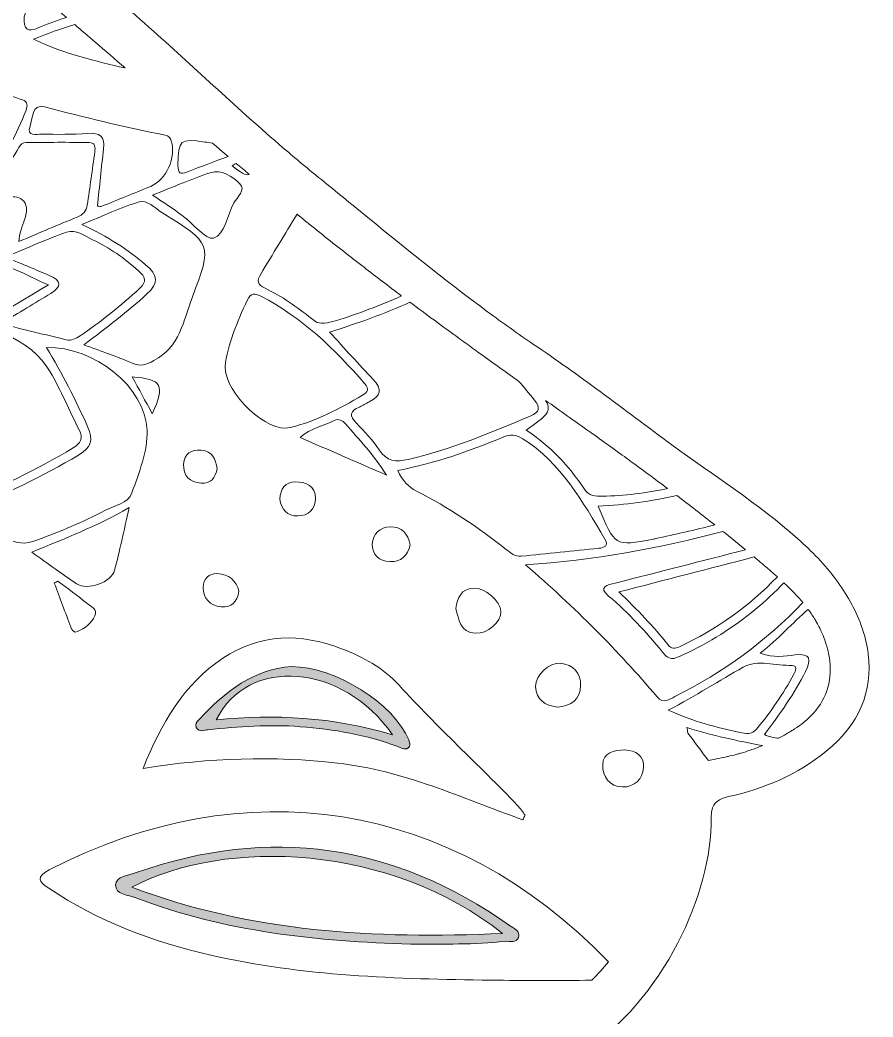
# Model space of a CAD drawing. Extents: x 196 to 3823, y -5725 to -331.
# Drawn here: x 3567.3 to 3805.5, y -2771.1 to -2492.7 of the extents above; entities that cross this region are included whole.
import ezdxf

# ---------------------------------------------------------------- set-up
doc = ezdxf.new("R2010")
doc.units = 0
doc.header["$MEASUREMENT"] = 0
doc.layers.add('Layer 1', color=7, linetype='Continuous')

# ---------------------------------------------------------------- blocks, each defined once
blk = doc.blocks.new('block 6')
at = {"layer": 'Layer 1', "true_color": 0xffffff}
h = blk.add_hatch(color=7, dxfattribs=at)
h.dxf.hatch_style = 2
edge = h.paths.add_edge_path()
edge.add_spline(control_points=[(3645.6, -2690.02), (3654.92, -2690.75), (3664.06, -2692.26), (3672.84, -2695.59), (3673.88, -2695.98), (3675.14, -2696.87), (3676.11, -2695.58), (3676.39, -2695.22), (3676.1, -2694.28), (3675.86, -2693.7), (3671.79, -2683.71), (3655.39, -2673.14), (3643.11, -2673.26), (3632.89, -2673.88), (3624.63, -2680.07), (3617.36, -2688.04), (3616.8, -2688.66), (3616.05, -2689.36), (3616.56, -2690.28), (3617.35, -2691.7), (3618.67, -2690.99), (3619.81, -2690.88), (3628.39, -2690.01), (3636.97, -2689.34), (3645.6, -2690.02)], knot_values=[0, 0, 0, 0, 1, 1, 1, 2, 2, 2, 3, 3, 3, 4, 4, 4, 5, 5, 5, 6, 6, 6, 7, 7, 7, 8, 8, 8, 8], degree=3, periodic=1)
edge = h.paths.add_edge_path()
edge.add_spline(control_points=[(3622.14, -2688.11), (3630.77, -2670.32), (3657.55, -2672.18), (3671.32, -2692.31), (3654.56, -2687.2), (3638.49, -2686.55), (3622.14, -2688.11)], knot_values=[0, 0, 0, 0, 1, 1, 1, 2, 2, 2, 2], degree=3, periodic=1)
h = blk.add_hatch(color=7, dxfattribs=at)
h.dxf.hatch_style = 2
edge = h.paths.add_edge_path()
edge.add_spline(control_points=[(3599.69, -2737.79), (3624.54, -2747.38), (3650.58, -2749.97), (3676.4, -2750.75), (3685.55, -2750.63), (3694.2, -2750.98), (3702.8, -2749.97), (3704.08, -2749.82), (3705.93, -2750.46), (3706.49, -2748.91), (3707.2, -2746.96), (3705.14, -2746.35), (3703.98, -2745.52), (3671.79, -2722.73), (3637.06, -2717.65), (3599.78, -2730.76), (3597.62, -2731.52), (3594.11, -2731.78), (3594.03, -2734.25), (3593.95, -2736.95), (3597.6, -2736.98), (3599.69, -2737.79)], knot_values=[0, 0, 0, 0, 1, 1, 1, 2, 2, 2, 3, 3, 3, 4, 4, 4, 5, 5, 5, 6, 6, 6, 7, 7, 7, 7], degree=3, periodic=1)
edge = h.paths.add_edge_path()
edge.add_spline(control_points=[(3702.03, -2747.75), (3666.11, -2749.34), (3631.94, -2747.41), (3598.57, -2734.88), (3624.42, -2720.98), (3670.92, -2722.89), (3702.03, -2747.75)], knot_values=[0, 0, 0, 0, 1, 1, 1, 2, 2, 2, 2], degree=3, periodic=1)
at = {"layer": 'Layer 1', "lineweight": 0}
for points, knots in [([(3804.19, -2669.71), (3803.85, -2667.11), (3803.21, -2664.45), (3802.21, -2661.74), (3800.5, -2657.05), (3798.1, -2652.87), (3795.23, -2649.02), (3792.11, -2644.82), (3788.44, -2641.03), (3784.46, -2637.5), (3773.5, -2627.77), (3761.06, -2619.97), (3749.31, -2611.28), (3742.64, -2606.34), (3736, -2601.35), (3729.3, -2596.44), (3723.19, -2591.95), (3717.03, -2587.53), (3710.74, -2583.27), (3706.38, -2580.33), (3702.11, -2577.27), (3697.89, -2574.15), (3685.71, -2565.18), (3673.98, -2555.64), (3662.27, -2546.07), (3658.16, -2542.72), (3654.06, -2539.36), (3649.94, -2536.03), (3646.8, -2533.5), (3643.71, -2530.89), (3640.64, -2528.26), (3628.38, -2517.73), (3616.61, -2506.59), (3604.56, -2495.8), (3591.6, -2484.18), (3578.57, -2472.64), (3565.12, -2461.62), (3552.81, -2451.53), (3540.15, -2441.87), (3526.82, -2433.03), (3518.54, -2427.54), (3510.08, -2422.48), (3501.4, -2417.92), (3482.31, -2407.9), (3462.16, -2400.31), (3440.65, -2395.85), (3435.47, -2394.78), (3430.27, -2393.91), (3425.06, -2393.16), (3413.2, -2391.45), (3401.25, -2390.47), (3389.28, -2389.77), (3384.03, -2389.47), (3378.78, -2389.21), (3373.52, -2388.98), (3357.39, -2388.25), (3341.28, -2387.83), (3325.19, -2387.88), (3299.45, -2387.96), (3273.77, -2389.24), (3248.17, -2392.37), (3238.57, -2393.55), (3228.98, -2394.98), (3219.41, -2396.71), (3216.79, -2397.19), (3214.16, -2397.55), (3211.52, -2397.85), (3207.41, -2398.32), (3203.29, -2398.61), (3199.16, -2398.68), (3195.07, -2398.74), (3190.98, -2398.59), (3186.89, -2398.27), (3184.19, -2398.06), (3181.48, -2397.78), (3178.79, -2397.41), (3175.71, -2396.98), (3172.69, -2396.38), (3169.72, -2395.64), (3160.35, -2393.3), (3151.48, -2389.56), (3142.87, -2385.24), (3140.15, -2383.87), (3137.46, -2382.45), (3134.78, -2380.99), (3128.91, -2377.8), (3122.99, -2374.8), (3117.01, -2372.03), (3092.04, -2360.46), (3065.96, -2352.89), (3037.68, -2351.89), (3034.06, -2351.76), (3030.46, -2351.69), (3026.86, -2351.67), (3001.69, -2351.57), (2976.92, -2354.32), (2952.48, -2360.7), (2933.21, -2365.73), (2915.95, -2375.5), (2898.46, -2384.52), (2879.72, -2394.17), (2860.42, -2398.49), (2840.51, -2398.4), (2831.46, -2398.35), (2822.29, -2397.39), (2812.99, -2395.61), (2799.65, -2393.05), (2786.22, -2391.01), (2772.72, -2389.74), (2765.45, -2389.06), (2758.16, -2388.6), (2750.86, -2388.42), (2742.44, -2388.21), (2734.02, -2388.11), (2725.6, -2388.08), (2723.66, -2388.07), (2721.71, -2388.04), (2719.77, -2388.04), (2688.69, -2388.06), (2657.63, -2389.28), (2626.61, -2392), (2594.06, -2394.86), (2563.89, -2404.13), (2535.77, -2419.34), (2529.03, -2422.98), (2522.41, -2426.95), (2515.91, -2431.27), (2510.28, -2435.01), (2504.78, -2438.91), (2499.34, -2442.89), (2483.18, -2454.73), (2467.79, -2467.51), (2452.71, -2480.68), (2447.63, -2485.11), (2442.58, -2489.56), (2437.55, -2494.05), (2434.59, -2496.69), (2431.65, -2499.36), (2428.72, -2502.04), (2416.81, -2512.89), (2405.03, -2523.87), (2392.54, -2533.98), (2390, -2536.04), (2387.47, -2538.12), (2384.96, -2540.22), (2379.02, -2545.15), (2373.11, -2550.12), (2367.01, -2554.87), (2364.36, -2556.94), (2361.68, -2558.97), (2358.94, -2560.93), (2355.55, -2563.36), (2352.18, -2565.83), (2348.82, -2568.31), (2337.69, -2576.54), (2326.68, -2584.94), (2315.4, -2592.95), (2310.59, -2596.36), (2305.85, -2599.85), (2301.11, -2603.35), (2295.91, -2607.17), (2290.72, -2611), (2285.46, -2614.75), (2283.11, -2616.42), (2280.8, -2618.16), (2278.5, -2619.92), (2273.18, -2624), (2267.97, -2628.25), (2262.78, -2632.5), (2260.53, -2634.34), (2258.28, -2636.17), (2256.02, -2637.99), (2250.18, -2642.7), (2244.89, -2648.01), (2241.16, -2654.58), (2238.97, -2658.43), (2237.4, -2662.39), (2236.48, -2666.34), (2234.26, -2675.88), (2235.97, -2685.31), (2242.59, -2692.9), (2245.31, -2696.01), (2248.84, -2698.81), (2253.28, -2701.18), (2257.03, -2703.19), (2260.91, -2704.89), (2264.88, -2706.29), (2268.54, -2707.58), (2272.28, -2708.61), (2276.11, -2709.39), (2279.7, -2710.11), (2281.44, -2711.43), (2280.97, -2715.55), (2280.87, -2716.46), (2280.79, -2717.37), (2280.73, -2718.29), (2280.49, -2722), (2280.62, -2725.77), (2281.5, -2729.43), (2283.34, -2737.07), (2285.85, -2744.07), (2288.99, -2750.45), (2296.3, -2765.3), (2307.17, -2776.72), (2321.73, -2784.58), (2328, -2787.96), (2334.91, -2790.72), (2342.55, -2792.77), (2346.06, -2793.71), (2349.6, -2794.58), (2353.16, -2795.32), (2367.93, -2798.34), (2376.27, -2807.78), (2380.37, -2821.85), (2383.81, -2833.63), (2389.86, -2843.81), (2397.9, -2852.71), (2399.88, -2854.9), (2401.95, -2857.04), (2404.17, -2859.08), (2413.16, -2867.35), (2422.62, -2874.97), (2432.42, -2882.13), (2443.07, -2889.91), (2454.12, -2897.14), (2465.45, -2903.99), (2476, -2910.39), (2487.26, -2915.2), (2499.39, -2917.71), (2503.3, -2918.52), (2507.25, -2919.21), (2511.2, -2919.44), (2512, -2919.48), (2512.8, -2919.52), (2513.6, -2919.53), (2516.44, -2919.55), (2519.28, -2919.29), (2522.09, -2918.62), (2523.94, -2918.18), (2525.77, -2917.68), (2527.59, -2917.17), (2534.99, -2915.07), (2542.23, -2912.39), (2549.39, -2909.5), (2554.44, -2907.46), (2559.31, -2906.47), (2563.97, -2906.58), (2571.74, -2906.76), (2578.93, -2909.99), (2585.45, -2916.46), (2587.34, -2918.33), (2589.14, -2920.28), (2590.88, -2922.27), (2596.77, -2929), (2601.95, -2936.34), (2606.98, -2943.68), (2610.05, -2948.14), (2613.46, -2952.2), (2617.08, -2956.04), (2621.02, -2960.22), (2625.2, -2964.14), (2629.49, -2967.99), (2631.44, -2969.75), (2633.24, -2971.66), (2635.21, -2973.41), (2637.02, -2975.02), (2638.97, -2976.48), (2641.33, -2977.54), (2643.78, -2978.63), (2646.21, -2979.74), (2648.64, -2980.85), (2655.24, -2983.88), (2661.8, -2987.03), (2668.28, -2990.29), (2670.63, -2991.47), (2672.97, -2992.66), (2675.3, -2993.88), (2686.98, -2999.96), (2697.65, -3007.82), (2706.2, -3017.72), (2715.39, -3028.34), (2725.34, -3037.66), (2737.73, -3044.25), (2739.49, -3045.18), (2741.26, -3046.08), (2743.05, -3046.94), (2744.99, -3047.88), (2746.95, -3048.77), (2748.94, -3049.61), (2749.43, -3049.81), (2749.82, -3050.01), (2750.15, -3050.22), (2751.28, -3050.94), (2751.44, -3051.81), (2750.43, -3053.55), (2749.93, -3054.42), (2749.45, -3055.3), (2748.97, -3056.18), (2747.64, -3058.64), (2746.37, -3061.15), (2745.11, -3063.65), (2744.66, -3064.54), (2744.21, -3065.44), (2743.75, -3066.32), (2712.09, -3127.98), (2690.68, -3192.35), (2681.61, -3260.01), (2679.07, -3278.96), (2677.49, -3298.16), (2676.93, -3317.64), (2676.48, -3333.03), (2677.25, -3348.22), (2679.68, -3363.11), (2681.93, -3376.93), (2685.62, -3390.5), (2691.16, -3403.75), (2696.58, -3416.7), (2702.96, -3428.56), (2710.19, -3439.45), (2740.45, -3485.06), (2785.72, -3513.47), (2839.29, -3532.08), (2843.21, -3533.44), (2847.29, -3534.2), (2851.36, -3534.19), (2854.86, -3534.17), (2858.35, -3533.58), (2861.75, -3532.32), (2863.45, -3531.68), (2865.12, -3530.88), (2866.77, -3529.89), (2870.96, -3527.36), (2873.53, -3523.57), (2874.37, -3519.43), (2875.27, -3515.05), (2874.22, -3510.29), (2871.03, -3506.24), (2869.21, -3503.92), (2866.96, -3502.11), (2864.55, -3500.51), (2863.92, -3500.1), (2863.29, -3499.69), (2862.65, -3499.3), (2851.42, -3492.51), (2840.76, -3484.91), (2830.35, -3476.95), (2788.62, -3445.04), (2767.74, -3402.9), (2768.32, -3350.32), (2768.54, -3330.71), (2770.87, -3311.31), (2774.66, -3292.08), (2776.46, -3282.91), (2778.62, -3273.87), (2781.07, -3264.94), (2788.57, -3237.68), (2798.97, -3211.52), (2811.55, -3186.18), (2815.56, -3178.1), (2819.79, -3170.1), (2824.22, -3162.18), (2840.2, -3133.6), (2859.36, -3107.14), (2878.23, -3080.47), (2879.33, -3078.9), (2880.44, -3077.32), (2881.54, -3075.74), (2885.93, -3069.44), (2890.34, -3062.97), (2895.24, -3055.86), (2897.23, -3066.32), (2899.16, -3076), (2900.92, -3085.55), (2901.35, -3087.86), (2901.77, -3090.17), (2902.18, -3092.48), (2903.86, -3102.06), (2905.4, -3111.66), (2906.87, -3121.27), (2908.92, -3134.73), (2910.79, -3148.22), (2912.45, -3161.74), (2913.86, -3173.1), (2915.15, -3184.47), (2916.29, -3195.85), (2917.36, -3206.55), (2918.29, -3217.25), (2919.04, -3227.98), (2919.45, -3233.84), (2919.72, -3239.71), (2919.93, -3245.57), (2920.55, -3263.18), (2920.43, -3280.8), (2920.26, -3298.41), (2920.2, -3304.45), (2920.14, -3310.48), (2920.11, -3316.52), (2920.09, -3320.5), (2920.08, -3324.48), (2920.07, -3328.46), (2920.03, -3343.8), (2920, -3359.15), (2919.43, -3374.49), (2919.3, -3378.22), (2919.41, -3381.95), (2919.53, -3385.7), (2919.65, -3389.03), (2919.78, -3392.36), (2919.77, -3395.7), (2919.71, -3416.24), (2920.53, -3436.81), (2921.47, -3457.35), (2921.94, -3467.6), (2922.54, -3477.84), (2923.27, -3488.07), (2924.87, -3510.57), (2927.11, -3533.02), (2930.12, -3555.4), (2933.44, -3580.05), (2937.9, -3604.44), (2946.9, -3627.78), (2961.03, -3664.44), (2996.5, -3688.37), (3033.73, -3688.33), (3040.62, -3688.32), (3047.58, -3687.49), (3054.47, -3685.77), (3093.23, -3676.09), (3115.75, -3649.68), (3125.45, -3612.06), (3134, -3578.85), (3135.04, -3544.59), (3137.56, -3510.57), (3139.11, -3489.74), (3140.85, -3468.93), (3142.22, -3448.09), (3142.39, -3445.61), (3142.59, -3443.12), (3142.76, -3440.64), (3143.15, -3434.79), (3143.3, -3428.96), (3142.07, -3423.22), (3141.52, -3420.66), (3140.71, -3418.11), (3139.51, -3415.6), (3136.18, -3408.6), (3131.3, -3403.32), (3123.58, -3402.03), (3121.7, -3401.71), (3120.6, -3401.25), (3120.02, -3400.44), (3119.49, -3399.7), (3119.4, -3398.66), (3119.63, -3397.12), (3120.08, -3394.01), (3120.45, -3390.9), (3120.78, -3387.78), (3122.14, -3374.91), (3122.66, -3361.97), (3123.88, -3349.09), (3124.41, -3343.61), (3124.95, -3338.13), (3125.5, -3332.65), (3126.69, -3320.75), (3127.91, -3308.86), (3129.05, -3296.96), (3129.56, -3291.59), (3130.06, -3286.21), (3130.53, -3280.83), (3131, -3275.46), (3131.45, -3270.08), (3131.88, -3264.69), (3132.84, -3252.68), (3133.73, -3240.65), (3134.6, -3228.63), (3134.99, -3223.23), (3135.39, -3217.83), (3135.78, -3212.44), (3137.15, -3193.79), (3138.46, -3175.13), (3139.78, -3156.48), (3141.04, -3138.92), (3142.3, -3121.37), (3143.65, -3103.82), (3144.04, -3098.7), (3144.51, -3093.59), (3145.02, -3088.42), (3146.03, -3078.09), (3147.2, -3067.55), (3148.32, -3056.31), (3154.61, -3065.34), (3159.89, -3073.14), (3165.39, -3080.77), (3196.12, -3123.39), (3224.15, -3167.59), (3243.36, -3216.76), (3262.95, -3266.94), (3275.21, -3318.53), (3270.51, -3372.95), (3269.15, -3388.6), (3265.39, -3403.62), (3258.85, -3417.72), (3257.22, -3421.22), (3255.43, -3424.67), (3253.46, -3428.05), (3237.7, -3455.08), (3214.96, -3475.1), (3188.89, -3491.7), (3187.73, -3492.44), (3186.56, -3493.17), (3185.38, -3493.9), (3180.64, -3496.84), (3175.89, -3499.79), (3171.75, -3503.6), (3161.58, -3512.96), (3164.32, -3526.97), (3177.29, -3531.72), (3181.43, -3533.24), (3185.63, -3533.92), (3189.8, -3533.89), (3193.98, -3533.86), (3198.14, -3533.11), (3202.21, -3531.74), (3247.42, -3516.56), (3286.99, -3492.7), (3317.71, -3455.51), (3338.03, -3430.9), (3351.92, -3403.45), (3358.71, -3373.04), (3360.28, -3366.03), (3361.47, -3358.85), (3362.27, -3351.52), (3362.75, -3347.19), (3363.07, -3342.85), (3363.31, -3338.52), (3364.33, -3320.69), (3363.54, -3302.84), (3361.75, -3285), (3358.71, -3254.78), (3353.17, -3225.01), (3345.89, -3195.57), (3333.69, -3146.25), (3314.44, -3099.67), (3290.58, -3054.93), (3288.85, -3051.69), (3289.24, -3050.75), (3292.61, -3049.62), (3306.61, -3044.9), (3318.58, -3036.93), (3329.21, -3026.63), (3333.25, -3022.72), (3336.74, -3018.29), (3340.84, -3014.61), (3347.13, -3008.99), (3353.35, -3003.27), (3359.56, -2997.55), (3362.78, -2994.58), (3366.25, -2991.85), (3370.19, -2990.03), (3372.08, -2989.16), (3374.08, -2988.48), (3376.22, -2988.13), (3384.81, -2986.72), (3392.44, -2983.56), (3399.59, -2979.03), (3401.65, -2977.72), (3403.68, -2976.31), (3405.68, -2974.78), (3415.64, -2967.13), (3424.97, -2958.94), (3431.29, -2948.1), (3437.58, -2937.31), (3444.76, -2927.24), (3453.33, -2918.25), (3456.64, -2914.79), (3460.12, -2911.44), (3464.62, -2909.25), (3465.73, -2908.71), (3466.88, -2908.22), (3468.13, -2907.84), (3471.36, -2906.84), (3474.46, -2906.47), (3477.47, -2906.55), (3477.77, -2906.56), (3478.07, -2906.59), (3478.37, -2906.6), (3484.66, -2906.96), (3490.57, -2909.25), (3496.4, -2911.99), (3506.58, -2916.78), (3516.72, -2919.08), (3526.89, -2919.09), (3537.05, -2919.11), (3547.24, -2916.85), (3557.49, -2912.53), (3576.01, -2904.71), (3592.02, -2892.85), (3608.36, -2881.52), (3633.49, -2864.11), (3655.15, -2843.96), (3663.54, -2812.92), (3664.02, -2811.15), (3664.73, -2809.55), (3665.6, -2808.07), (3667.61, -2804.67), (3670.57, -2802.02), (3674.13, -2800.07), (3675.68, -2799.22), (3677.32, -2798.5), (3679.06, -2797.91), (3685.96, -2795.61), (3692.94, -2793.36), (3700.05, -2791.88), (3708.82, -2790.06), (3716.73, -2786.49), (3723.73, -2781.76), (3747.3, -2765.84), (3760.49, -2736.64), (3760.35, -2715.43), (3760.34, -2714.68), (3760.41, -2714.06), (3760.52, -2713.5), (3760.98, -2711.13), (3762.45, -2710.17), (3765.2, -2709.56), (3775.19, -2707.34), (3784.43, -2703.38), (3792.46, -2696.89), (3801.54, -2689.56), (3805.53, -2680.17), (3804.19, -2669.71)], [0, 0, 0, 0, 1, 1, 1, 2, 2, 2, 3, 3, 3, 4, 4, 4, 5, 5, 5, 6, 6, 6, 7, 7, 7, 8, 8, 8, 9, 9, 9, 10, 10, 10, 11, 11, 11, 12, 12, 12, 13, 13, 13, 14, 14, 14, 15, 15, 15, 16, 16, 16, 17, 17, 17, 18, 18, 18, 19, 19, 19, 20, 20, 20, 21, 21, 21, 22, 22, 22, 23, 23, 23, 24, 24, 24, 25, 25, 25, 26, 26, 26, 27, 27, 27, 28, 28, 28, 29, 29, 29, 30, 30, 30, 31, 31, 31, 32, 32, 32, 33, 33, 33, 34, 34, 34, 35, 35, 35, 36, 36, 36, 37, 37, 37, 38, 38, 38, 39, 39, 39, 40, 40, 40, 41, 41, 41, 42, 42, 42, 43, 43, 43, 44, 44, 44, 45, 45, 45, 46, 46, 46, 47, 47, 47, 48, 48, 48, 49, 49, 49, 50, 50, 50, 51, 51, 51, 52, 52, 52, 53, 53, 53, 54, 54, 54, 55, 55, 55, 56, 56, 56, 57, 57, 57, 58, 58, 58, 59, 59, 59, 60, 60, 60, 61, 61, 61, 62, 62, 62, 63, 63, 63, 64, 64, 64, 65, 65, 65, 66, 66, 66, 67, 67, 67, 68, 68, 68, 69, 69, 69, 70, 70, 70, 71, 71, 71, 72, 72, 72, 73, 73, 73, 74, 74, 74, 75, 75, 75, 76, 76, 76, 77, 77, 77, 78, 78, 78, 79, 79, 79, 80, 80, 80, 81, 81, 81, 82, 82, 82, 83, 83, 83, 84, 84, 84, 85, 85, 85, 86, 86, 86, 87, 87, 87, 88, 88, 88, 89, 89, 89, 90, 90, 90, 91, 91, 91, 92, 92, 92, 93, 93, 93, 94, 94, 94, 95, 95, 95, 96, 96, 96, 97, 97, 97, 98, 98, 98, 99, 99, 99, 100, 100, 100, 101, 101, 101, 102, 102, 102, 103, 103, 103, 104, 104, 104, 105, 105, 105, 106, 106, 106, 107, 107, 107, 108, 108, 108, 109, 109, 109, 110, 110, 110, 111, 111, 111, 112, 112, 112, 113, 113, 113, 114, 114, 114, 115, 115, 115, 116, 116, 116, 117, 117, 117, 118, 118, 118, 119, 119, 119, 120, 120, 120, 121, 121, 121, 122, 122, 122, 123, 123, 123, 124, 124, 124, 125, 125, 125, 126, 126, 126, 127, 127, 127, 128, 128, 128, 129, 129, 129, 130, 130, 130, 131, 131, 131, 132, 132, 132, 133, 133, 133, 134, 134, 134, 135, 135, 135, 136, 136, 136, 137, 137, 137, 138, 138, 138, 139, 139, 139, 140, 140, 140, 141, 141, 141, 142, 142, 142, 143, 143, 143, 144, 144, 144, 145, 145, 145, 146, 146, 146, 147, 147, 147, 148, 148, 148, 149, 149, 149, 150, 150, 150, 151, 151, 151, 152, 152, 152, 153, 153, 153, 154, 154, 154, 155, 155, 155, 156, 156, 156, 157, 157, 157, 158, 158, 158, 159, 159, 159, 160, 160, 160, 161, 161, 161, 162, 162, 162, 163, 163, 163, 164, 164, 164, 165, 165, 165, 166, 166, 166, 167, 167, 167, 168, 168, 168, 169, 169, 169, 170, 170, 170, 171, 171, 171, 172, 172, 172, 173, 173, 173, 174, 174, 174, 175, 175, 175, 176, 176, 176, 177, 177, 177, 178, 178, 178, 179, 179, 179, 180, 180, 180, 181, 181, 181, 182, 182, 182, 183, 183, 183, 184, 184, 184, 185, 185, 185, 186, 186, 186, 187, 187, 187, 188, 188, 188, 189, 189, 189, 190, 190, 190, 191, 191, 191, 192, 192, 192, 193, 193, 193, 194, 194, 194, 195, 195, 195, 196, 196, 196, 197, 197, 197, 198, 198, 198, 199, 199, 199, 200, 200, 200, 201, 201, 201, 202, 202, 202, 203, 203, 203, 204, 204, 204, 205, 205, 205, 206, 206, 206, 207, 207, 207, 208, 208, 208, 209, 209, 209, 210, 210, 210, 210]), ([(3577.52, -2489.62), (3578.3, -2490.29), (3579.09, -2490.96), (3579.87, -2491.63), (3580.02, -2491.75), (3580.16, -2491.87), (3580.3, -2491.99), (3577.56, -2492.85), (3574.85, -2493.82), (3572.22, -2494.97), (3569.51, -2496.14), (3568.28, -2495.46), (3568.52, -2491.78), (3569.25, -2489.81), (3570.11, -2487.18), (3571.17, -2484.65), (3571.21, -2484.55), (3571.26, -2484.46), (3571.3, -2484.36), (3573.38, -2486.11), (3575.45, -2487.87), (3577.52, -2489.62)], [0, 0, 0, 0, 1, 1, 1, 2, 2, 2, 3, 3, 3, 4, 4, 4, 5, 5, 5, 6, 6, 6, 7, 7, 7, 7]), ([(3588.26, -2498.81), (3591.08, -2501.23), (3593.89, -2503.66), (3596.71, -2506.09), (3588.37, -2504.24), (3579.88, -2502.2), (3571.09, -2498.09), (3575, -2496.47), (3578.83, -2495.12), (3582.6, -2493.96), (3584.49, -2495.58), (3586.38, -2497.19), (3588.26, -2498.81)], [0, 0, 0, 0, 1, 1, 1, 2, 2, 2, 3, 3, 3, 4, 4, 4, 4]), ([(3569.01, -2517.89), (3566.49, -2524.6), (3563.14, -2530.82), (3557.89, -2537.35), (3556.99, -2527.5), (3555.38, -2519.02), (3552.3, -2509.7), (3558.14, -2511.67), (3563.07, -2513.32), (3567.99, -2515), (3569.53, -2515.52), (3569.49, -2516.61), (3569.01, -2517.89)], [0, 0, 0, 0, 1, 1, 1, 2, 2, 2, 3, 3, 3, 4, 4, 4, 4]), ([(3603.85, -2539.15), (3599.24, -2541.05), (3594.61, -2542.92), (3589.98, -2544.79), (3589.84, -2544.84), (3589.64, -2544.75), (3588.96, -2544.65), (3589.53, -2539.2), (3590.04, -2533.93), (3590.67, -2528.68), (3591.07, -2525.23), (3589.68, -2524.11), (3586.27, -2524.37), (3581.98, -2524.69), (3577.66, -2524.66), (3573.36, -2524.57), (3571.98, -2524.55), (3569.05, -2525.35), (3570.15, -2522.38), (3570.89, -2520.34), (3570.51, -2516.02), (3574.17, -2516.97), (3585.34, -2519.86), (3596.52, -2522.66), (3607.86, -2524.82), (3608.85, -2525.01), (3609.27, -2525.59), (3609.56, -2526.48), (3611.02, -2530.94), (3608.14, -2537.39), (3603.85, -2539.15)], [0, 0, 0, 0, 1, 1, 1, 2, 2, 2, 3, 3, 3, 4, 4, 4, 5, 5, 5, 6, 6, 6, 7, 7, 7, 8, 8, 8, 9, 9, 9, 10, 10, 10, 10]), ([(3586.64, -2526.89), (3588.41, -2526.91), (3588.37, -2528.34), (3588.21, -2529.54), (3587.55, -2534.5), (3586.84, -2539.45), (3586.09, -2544.4), (3585.85, -2546.04), (3584.92, -2547.09), (3583.27, -2547.75), (3578, -2549.86), (3572.79, -2552.13), (3567, -2554.58), (3567.2, -2550.08), (3570.62, -2546.27), (3568.39, -2543.33), (3566.31, -2540.6), (3561.89, -2543.44), (3558.19, -2542.3), (3561.23, -2537.5), (3564.12, -2532.9), (3567.04, -2528.32), (3567.51, -2527.59), (3568.06, -2526.88), (3569.04, -2526.88), (3574.91, -2526.87), (3580.78, -2526.84), (3586.64, -2526.89)], [0, 0, 0, 0, 1, 1, 1, 2, 2, 2, 3, 3, 3, 4, 4, 4, 5, 5, 5, 6, 6, 6, 7, 7, 7, 8, 8, 8, 9, 9, 9, 9]), ([(3611.44, -2533.22), (3611.62, -2526.13), (3611.95, -2525.75), (3618.97, -2526.77), (3619.68, -2526.88), (3620.38, -2526.99), (3621.09, -2527.1), (3622.53, -2528.33), (3623.96, -2529.56), (3625.41, -2530.8), (3621.63, -2532.22), (3617.85, -2533.64), (3614.08, -2535.11), (3612.1, -2535.87), (3611.38, -2535.63), (3611.44, -2533.22)], [0, 0, 0, 0, 1, 1, 1, 2, 2, 2, 3, 3, 3, 4, 4, 4, 5, 5, 5, 5]), ([(3626.54, -2533.39), (3626.92, -2533.14), (3627.3, -2532.93), (3627.7, -2532.73), (3628.92, -2533.76), (3630.11, -2534.78), (3631.34, -2535.81), (3630.34, -2536.23), (3628.99, -2535.35), (3626.54, -2533.39)], [0, 0, 0, 0, 1, 1, 1, 2, 2, 2, 3, 3, 3, 3]), ([(3620.38, -2535.37), (3623.68, -2534.27), (3626.62, -2536.37), (3628.71, -2538.42), (3630.48, -2540.15), (3627.95, -2542.14), (3627.05, -2543.8), (3625.19, -2547.24), (3624.57, -2552.64), (3621.33, -2553.59), (3619.24, -2554.2), (3615.64, -2549.5), (3612.63, -2547.28), (3610.18, -2545.47), (3607.61, -2543.82), (3604.36, -2541.59), (3610.19, -2539.29), (3615.21, -2537.09), (3620.38, -2535.37)], [0, 0, 0, 0, 1, 1, 1, 2, 2, 2, 3, 3, 3, 4, 4, 4, 5, 5, 5, 6, 6, 6, 6]), ([(3615.38, -2570.28), (3612.95, -2576.74), (3611.95, -2584.05), (3604.73, -2587.8), (3602.56, -2588.94), (3600.98, -2589.58), (3598.6, -2588.52), (3594.52, -2586.72), (3590.28, -2585.31), (3585.18, -2583.38), (3591.64, -2578.52), (3597.33, -2574.13), (3602.68, -2569.3), (3606.24, -2566.09), (3605.79, -2563.95), (3602.41, -2561.05), (3597.41, -2556.76), (3591.96, -2553.24), (3584.63, -2549.78), (3590.65, -2547.35), (3595.48, -2545.04), (3600.56, -2543.51), (3602.87, -2542.81), (3604.92, -2545.22), (3606.93, -2546.47), (3621, -2555.15), (3621.04, -2555.2), (3615.38, -2570.28)], [0, 0, 0, 0, 1, 1, 1, 2, 2, 2, 3, 3, 3, 4, 4, 4, 5, 5, 5, 6, 6, 6, 7, 7, 7, 8, 8, 8, 9, 9, 9, 9]), ([(3648.09, -2549.69), (3651.98, -2552.85), (3655.91, -2555.95), (3659.85, -2559.03), (3660.82, -2559.78), (3661.78, -2560.53), (3662.75, -2561.27), (3666.16, -2563.91), (3669.59, -2566.53), (3673.04, -2569.12), (3673.33, -2569.33), (3673.6, -2569.55), (3673.89, -2569.76), (3667.83, -2572.31), (3661.78, -2574.81), (3655.46, -2576.66), (3654.32, -2576.99), (3653.17, -2577.24), (3653.16, -2577.24), (3650.56, -2577.71), (3649.67, -2576.84), (3648.73, -2576.09), (3644.68, -2572.85), (3640.46, -2569.82), (3635.75, -2567.62), (3633.55, -2566.6), (3633.43, -2565.48), (3634.53, -2563.65), (3637.92, -2558.08), (3641.3, -2552.48), (3644.68, -2546.9), (3645.63, -2547.68), (3646.58, -2548.46), (3647.54, -2549.24), (3647.72, -2549.39), (3647.9, -2549.54), (3648.09, -2549.69)], [0, 0, 0, 0, 1, 1, 1, 2, 2, 2, 3, 3, 3, 4, 4, 4, 5, 5, 5, 6, 6, 6, 7, 7, 7, 8, 8, 8, 9, 9, 9, 10, 10, 10, 11, 11, 11, 12, 12, 12, 12]), ([(3587.61, -2554.05), (3592.31, -2556.31), (3596.54, -2559.26), (3600.44, -2562.74), (3602.39, -2564.46), (3602.85, -2565.72), (3600.71, -2567.68), (3595.46, -2572.46), (3590.01, -2576.94), (3584.1, -2580.88), (3582.93, -2581.66), (3581.71, -2582.33), (3580.24, -2581.97), (3574.42, -2580.58), (3568.61, -2579.15), (3561.95, -2577.53), (3567.15, -2574.37), (3571.53, -2571.7), (3575.92, -2569.06), (3579.05, -2567.18), (3578.87, -2565.5), (3575.61, -2564.1), (3571.98, -2562.52), (3568.31, -2561.02), (3563.29, -2558.92), (3569.61, -2556.28), (3574.89, -2553.83), (3580.35, -2551.93), (3582.88, -2551.05), (3585.32, -2552.95), (3587.61, -2554.05)], [0, 0, 0, 0, 1, 1, 1, 2, 2, 2, 3, 3, 3, 4, 4, 4, 5, 5, 5, 6, 6, 6, 7, 7, 7, 8, 8, 8, 9, 9, 9, 10, 10, 10, 10]), ([(3528.43, -2573.81), (3538.06, -2569.69), (3547.48, -2564.96), (3557.38, -2561.71), (3563.3, -2559.77), (3568.79, -2563.95), (3575.26, -2566.67), (3565.95, -2571.86), (3558.64, -2578.58), (3547.47, -2575.99), (3541.42, -2574.59), (3534.91, -2575.18), (3528.61, -2574.87), (3528.55, -2574.51), (3528.49, -2574.16), (3528.43, -2573.81)], [0, 0, 0, 0, 1, 1, 1, 2, 2, 2, 3, 3, 3, 4, 4, 4, 5, 5, 5, 5]), ([(3642.74, -2606.53), (3636.47, -2608.08), (3624.68, -2597.26), (3624.58, -2589.46), (3625.25, -2583.43), (3627.89, -2577.1), (3630.83, -2570.85), (3631.72, -2568.95), (3632.9, -2568.96), (3634.57, -2569.82), (3646.11, -2575.78), (3655.22, -2584.61), (3663.63, -2594.28), (3664.92, -2595.75), (3664.43, -2596.61), (3662.94, -2597.48), (3656.53, -2601.25), (3649.94, -2604.74), (3642.74, -2606.53)], [0, 0, 0, 0, 1, 1, 1, 2, 2, 2, 3, 3, 3, 4, 4, 4, 5, 5, 5, 6, 6, 6, 6]), ([(3689.88, -2581.56), (3691.19, -2582.51), (3692.5, -2583.46), (3693.81, -2584.41), (3697.5, -2587.08), (3701.19, -2589.73), (3704.89, -2592.37), (3705.46, -2592.78), (3706.02, -2593.19), (3706.59, -2593.6), (3708.08, -2595.29), (3709.53, -2597), (3710.93, -2598.77), (3712.72, -2601), (3712.46, -2602.15), (3709.8, -2603.29), (3698.68, -2608.04), (3687.53, -2612.65), (3675.69, -2615.41), (3672.29, -2616.2), (3669.78, -2615.94), (3667.66, -2612.75), (3665.86, -2610.04), (3663.58, -2607.61), (3661.27, -2605.29), (3659.17, -2603.18), (3659.48, -2601.88), (3662.09, -2600.77), (3663.04, -2600.36), (3663.89, -2599.75), (3664.83, -2599.3), (3668.12, -2597.73), (3668.67, -2595.86), (3665.94, -2593.05), (3661.89, -2588.88), (3658.05, -2584.5), (3653.78, -2579.83), (3661.67, -2577.39), (3669.07, -2574.73), (3676.22, -2571.52), (3680.75, -2574.9), (3685.31, -2578.24), (3689.88, -2581.56)], [0, 0, 0, 0, 1, 1, 1, 2, 2, 2, 3, 3, 3, 4, 4, 4, 5, 5, 5, 6, 6, 6, 7, 7, 7, 8, 8, 8, 9, 9, 9, 10, 10, 10, 11, 11, 11, 12, 12, 12, 13, 13, 13, 14, 14, 14, 14]), ([(3551.36, -2608.65), (3562.38, -2601.27), (3562.35, -2601.16), (3554.74, -2590.1), (3552.22, -2586.42), (3549.48, -2582.9), (3546.82, -2579.26), (3557.71, -2576.68), (3570.41, -2581.64), (3575.76, -2590.93), (3578.77, -2596.16), (3581.1, -2601.76), (3583.83, -2607.16), (3585.03, -2609.53), (3584.3, -2610.88), (3582.13, -2612.19), (3571.88, -2618.34), (3561.22, -2623.61), (3550.02, -2627.77), (3548.85, -2628.21), (3547.76, -2628.57), (3546.53, -2628), (3541.73, -2625.76), (3536.93, -2623.53), (3531.65, -2621.08), (3538.62, -2616.71), (3545.1, -2612.85), (3551.36, -2608.65)], [0, 0, 0, 0, 1, 1, 1, 2, 2, 2, 3, 3, 3, 4, 4, 4, 5, 5, 5, 6, 6, 6, 7, 7, 7, 8, 8, 8, 9, 9, 9, 9]), ([(3551.25, -2630.19), (3563.03, -2625.2), (3573.6, -2620.21), (3583.7, -2614.17), (3587.28, -2612.02), (3587.92, -2609.98), (3586.22, -2606.25), (3582.79, -2598.75), (3579.14, -2591.37), (3574.73, -2584.16), (3588.03, -2583.84), (3602.32, -2595.07), (3602.8, -2607.26), (3603.03, -2613.03), (3600.57, -2619.07), (3598.59, -2624.72), (3597.55, -2627.72), (3593.69, -2628.23), (3590.99, -2629.67), (3584.9, -2632.92), (3578.51, -2635.5), (3572.05, -2637.95), (3568.85, -2639.17), (3566.22, -2639.09), (3563.32, -2637.15), (3559.77, -2634.77), (3555.93, -2632.85), (3551.25, -2630.19)], [0, 0, 0, 0, 1, 1, 1, 2, 2, 2, 3, 3, 3, 4, 4, 4, 5, 5, 5, 6, 6, 6, 7, 7, 7, 8, 8, 8, 9, 9, 9, 9]), ([(3604.27, -2602.65), (3602.31, -2599.05), (3600.53, -2595.79), (3598.67, -2592.36), (3606.99, -2592.99), (3607.93, -2594.63), (3604.27, -2602.65)], [0, 0, 0, 0, 1, 1, 1, 2, 2, 2, 2]), ([(3726.4, -2607.68), (3726.69, -2607.88), (3726.98, -2608.1), (3727.28, -2608.3), (3730.64, -2610.7), (3733.99, -2613.1), (3737.33, -2615.53), (3737.33, -2615.54), (3737.34, -2615.54), (3737.34, -2615.54), (3740.97, -2618.18), (3744.58, -2620.85), (3748.17, -2623.55), (3742.17, -2624.76), (3736.13, -2625.57), (3729.94, -2625.68), (3728.1, -2625.72), (3726.18, -2625.63), (3724.91, -2623.7), (3720.62, -2617.18), (3715.33, -2611.6), (3708.7, -2607.22), (3714.41, -2603.19), (3715.99, -2602.04), (3714.07, -2598.92), (3718.18, -2601.84), (3722.29, -2604.76), (3726.4, -2607.68)], [0, 0, 0, 0, 1, 1, 1, 2, 2, 2, 3, 3, 3, 4, 4, 4, 5, 5, 5, 6, 6, 6, 7, 7, 7, 8, 8, 8, 9, 9, 9, 9]), ([(3645.55, -2609.27), (3648.61, -2606.66), (3652.07, -2606.08), (3655.03, -2604.55), (3656.29, -2603.9), (3657.37, -2604.51), (3658.24, -2605.5), (3661.91, -2609.75), (3665.88, -2613.76), (3669.67, -2619.8), (3660.96, -2616), (3653.49, -2612.73), (3645.55, -2609.27)], [0, 0, 0, 0, 1, 1, 1, 2, 2, 2, 3, 3, 3, 4, 4, 4, 4]), ([(3730.67, -2637.66), (3731.81, -2639.58), (3730.48, -2640.05), (3728.92, -2640.21), (3721.72, -2640.96), (3714.51, -2641.7), (3707.3, -2642.43), (3705.59, -2642.61), (3704.39, -2641.58), (3703.17, -2640.6), (3695.3, -2634.37), (3686.98, -2628.82), (3678.06, -2624.22), (3675.8, -2623.06), (3674.2, -2621.43), (3672.79, -2618.49), (3683.27, -2616.42), (3692.85, -2613.13), (3702.21, -2609.17), (3704.13, -2608.35), (3705.79, -2608.42), (3707.58, -2609.55), (3718.4, -2616.37), (3724.39, -2627.13), (3730.67, -2637.66)], [0, 0, 0, 0, 1, 1, 1, 2, 2, 2, 3, 3, 3, 4, 4, 4, 5, 5, 5, 6, 6, 6, 7, 7, 7, 8, 8, 8, 8]), ([(3617.93, -2622.01), (3614.78, -2621.77), (3612.84, -2619.98), (3613, -2616.71), (3613.14, -2613.75), (3615.14, -2612.59), (3617.9, -2612.79), (3621.11, -2613.02), (3621.98, -2615.36), (3622.35, -2617.96), (3621.94, -2620.6), (3620.58, -2622.22), (3617.93, -2622.01)], [0, 0, 0, 0, 1, 1, 1, 2, 2, 2, 3, 3, 3, 4, 4, 4, 4]), ([(3639.86, -2626.51), (3640.05, -2623.66), (3641.34, -2621.66), (3644.23, -2621.67), (3647.15, -2621.67), (3649.84, -2622.71), (3649.84, -2626.29), (3649.84, -2629.35), (3647.81, -2631.13), (3644.94, -2631.19), (3642.01, -2631.25), (3640.23, -2629.44), (3639.86, -2626.51)], [0, 0, 0, 0, 1, 1, 1, 2, 2, 2, 3, 3, 3, 4, 4, 4, 4]), ([(3728.77, -2628.44), (3736.38, -2628.12), (3743.62, -2627.03), (3750.72, -2625.47), (3754.28, -2628.16), (3757.81, -2630.9), (3761.3, -2633.67), (3755.78, -2635.1), (3750.24, -2636.34), (3744.68, -2637.55), (3744.51, -2637.58), (3744.35, -2637.61), (3744.18, -2637.64), (3733.4, -2639.74), (3733.4, -2639.74), (3728.77, -2628.44)], [0, 0, 0, 0, 1, 1, 1, 2, 2, 2, 3, 3, 3, 4, 4, 4, 5, 5, 5, 5]), ([(3597.81, -2628.84), (3596.25, -2635.63), (3595.17, -2641.01), (3593.75, -2646.3), (3592.83, -2649.78), (3586.16, -2652.13), (3583.11, -2650.1), (3579.11, -2647.44), (3575.25, -2644.56), (3570.66, -2641.3), (3579.75, -2637.5), (3588.5, -2634.23), (3597.81, -2628.84)], [0, 0, 0, 0, 1, 1, 1, 2, 2, 2, 3, 3, 3, 4, 4, 4, 4]), ([(3676.27, -2639.21), (3675.61, -2642.28), (3673.71, -2644.08), (3670.56, -2643.94), (3667.63, -2643.82), (3665.64, -2641.98), (3665.7, -2639.05), (3665.76, -2636.12), (3667.83, -2634.32), (3670.73, -2634.24), (3673.91, -2634.14), (3675.69, -2636.09), (3676.27, -2639.21)], [0, 0, 0, 0, 1, 1, 1, 2, 2, 2, 3, 3, 3, 4, 4, 4, 4]), ([(3785.43, -2654.78), (3785.6, -2654.97), (3785.78, -2655.16), (3785.94, -2655.36), (3775.65, -2666.15), (3763.73, -2674.89), (3750.2, -2681.62), (3748.56, -2682.44), (3747.04, -2683.8), (3745.21, -2681.65), (3734.27, -2668.79), (3722.4, -2656.83), (3708.47, -2644.8), (3727.55, -2643.61), (3745.73, -2640.26), (3763.61, -2635.49), (3765.72, -2637.19), (3767.83, -2638.9), (3769.92, -2640.63), (3757.79, -2643.75), (3745.65, -2646.83), (3733.51, -2649.93), (3731.47, -2650.45), (3728.53, -2650.95), (3731.7, -2653.57), (3737.33, -2658.22), (3742.1, -2663.63), (3746.73, -2669.18), (3747.51, -2670.13), (3748.25, -2671.1), (3749.96, -2670.97), (3750.65, -2670.69), (3751.62, -2670.34), (3752.56, -2669.91), (3759.8, -2666.58), (3766.48, -2662.37), (3772.63, -2657.29), (3775.45, -2654.95), (3778.12, -2652.48), (3780.64, -2649.85), (3780.82, -2650.02), (3780.99, -2650.18), (3781.17, -2650.34), (3781.68, -2650.83), (3782.19, -2651.33), (3782.69, -2651.83), (3783, -2652.14), (3783.31, -2652.45), (3783.61, -2652.76), (3784.24, -2653.42), (3784.84, -2654.09), (3785.43, -2654.78)], [0, 0, 0, 0, 1, 1, 1, 2, 2, 2, 3, 3, 3, 4, 4, 4, 5, 5, 5, 6, 6, 6, 7, 7, 7, 8, 8, 8, 9, 9, 9, 10, 10, 10, 11, 11, 11, 12, 12, 12, 13, 13, 13, 14, 14, 14, 15, 15, 15, 16, 16, 16, 17, 17, 17, 17]), ([(3777.11, -2646.69), (3777.68, -2647.18), (3778.24, -2647.68), (3778.8, -2648.17), (3770.82, -2656.54), (3761.75, -2662.85), (3751.46, -2667.7), (3750.31, -2668.25), (3749.17, -2668.3), (3748.24, -2667.11), (3744.23, -2662.02), (3739.7, -2657.39), (3734.56, -2652.41), (3747.31, -2649.11), (3759.67, -2645.92), (3772.33, -2642.64), (3772.6, -2642.87), (3772.87, -2643.1), (3773.15, -2643.33), (3774.47, -2644.45), (3775.8, -2645.56), (3777.11, -2646.69)], [0, 0, 0, 0, 1, 1, 1, 2, 2, 2, 3, 3, 3, 4, 4, 4, 5, 5, 5, 6, 6, 6, 7, 7, 7, 7]), ([(3622.4, -2647.27), (3625.59, -2647.4), (3627.74, -2649.2), (3628.46, -2652.21), (3627.96, -2655.29), (3626.3, -2656.84), (3623.49, -2656.57), (3620.35, -2656.27), (3618.52, -2654.28), (3618.48, -2651.12), (3618.45, -2648.72), (3620.08, -2647.18), (3622.4, -2647.27)], [0, 0, 0, 0, 1, 1, 1, 2, 2, 2, 3, 3, 3, 4, 4, 4, 4]), ([(3588.23, -2659.07), (3587.25, -2661.06), (3585.46, -2662.53), (3583.42, -2663.49), (3582.45, -2663.94), (3581.85, -2663.1), (3581.54, -2662.26), (3579.98, -2658.17), (3578.45, -2654.06), (3576.91, -2649.96), (3577.25, -2649.76), (3577.58, -2649.55), (3577.92, -2649.35), (3580.62, -2651.41), (3583.39, -2653.4), (3585.99, -2655.58), (3587.04, -2656.47), (3589.17, -2657.16), (3588.23, -2659.07)], [0, 0, 0, 0, 1, 1, 1, 2, 2, 2, 3, 3, 3, 4, 4, 4, 5, 5, 5, 6, 6, 6, 6]), ([(3689.03, -2657.05), (3689.54, -2654), (3690.46, -2651.48), (3693.99, -2651.35), (3697.23, -2651.22), (3701.5, -2654.93), (3701.61, -2657.86), (3701.71, -2660.79), (3697.92, -2664.16), (3694.5, -2663.94), (3690.14, -2663.66), (3689.88, -2660.04), (3689.03, -2657.05)], [0, 0, 0, 0, 1, 1, 1, 2, 2, 2, 3, 3, 3, 4, 4, 4, 4]), ([(3783.62, -2690.67), (3783.29, -2690.88), (3782.95, -2691.07), (3782.62, -2691.28), (3782.2, -2691.54), (3781.77, -2691.8), (3781.34, -2692.05), (3780.61, -2692.47), (3779.87, -2692.87), (3779.12, -2693.26), (3777.89, -2693.17), (3776.61, -2692.84), (3775.18, -2692.24), (3779.53, -2686.37), (3783.6, -2680.82), (3786.65, -2674.62), (3788.35, -2671.17), (3788.16, -2669.51), (3783.69, -2669.98), (3780.84, -2670.27), (3777.91, -2670.99), (3774.04, -2669.49), (3779.01, -2665.57), (3783, -2661.05), (3787.42, -2657.26), (3787.48, -2657.35), (3787.56, -2657.44), (3787.62, -2657.53), (3787.83, -2657.82), (3788.03, -2658.11), (3788.23, -2658.41), (3788.56, -2658.89), (3788.88, -2659.38), (3789.19, -2659.88), (3789.39, -2660.21), (3789.58, -2660.53), (3789.77, -2660.87), (3790.07, -2661.4), (3790.36, -2661.95), (3790.63, -2662.51), (3790.78, -2662.81), (3790.94, -2663.11), (3791.08, -2663.42), (3791.42, -2664.18), (3791.73, -2664.96), (3792.02, -2665.76), (3792.06, -2665.88), (3792.11, -2666), (3792.15, -2666.12), (3792.81, -2668.04), (3793.23, -2669.9), (3793.44, -2671.69), (3794.12, -2677.65), (3792.32, -2682.85), (3788.09, -2687.1), (3786.82, -2688.38), (3785.33, -2689.57), (3783.62, -2690.67)], [0, 0, 0, 0, 1, 1, 1, 2, 2, 2, 3, 3, 3, 4, 4, 4, 5, 5, 5, 6, 6, 6, 7, 7, 7, 8, 8, 8, 9, 9, 9, 10, 10, 10, 11, 11, 11, 12, 12, 12, 13, 13, 13, 14, 14, 14, 15, 15, 15, 16, 16, 16, 17, 17, 17, 18, 18, 18, 19, 19, 19, 19]), ([(3623.94, -2670.93), (3634.42, -2663.93), (3645.67, -2663.85), (3657.12, -2668.25), (3663.13, -2670.55), (3668.86, -2673.67), (3673.18, -2678.44), (3683.73, -2690.1), (3695.38, -2700.65), (3706.24, -2711.99), (3707.05, -2712.83), (3707.69, -2713.84), (3708.41, -2714.77), (3708.18, -2715.19), (3707.94, -2715.61), (3707.7, -2716.03), (3690.73, -2709.86), (3674.23, -2702.27), (3656.02, -2700.19), (3638.09, -2698.15), (3620.26, -2698.7), (3601.69, -2701.66), (3606.86, -2689.02), (3613.04, -2678.21), (3623.94, -2670.93)], [0, 0, 0, 0, 1, 1, 1, 2, 2, 2, 3, 3, 3, 4, 4, 4, 5, 5, 5, 6, 6, 6, 7, 7, 7, 8, 8, 8, 8]), ([(3622.14, -2688.11), (3630.77, -2670.32), (3657.55, -2672.18), (3671.32, -2692.31), (3654.56, -2687.2), (3638.49, -2686.55), (3622.14, -2688.11)], [0, 0, 0, 0, 1, 1, 1, 2, 2, 2, 2]), ([(3711.28, -2678.8), (3711.21, -2675.69), (3715.14, -2671.98), (3718.22, -2672.3), (3721.81, -2672.68), (3723.95, -2675.07), (3723.87, -2678.54), (3723.78, -2682.36), (3721.25, -2684.33), (3717.37, -2684.55), (3714.02, -2684.05), (3711.36, -2682.65), (3711.28, -2678.8)], [0, 0, 0, 0, 1, 1, 1, 2, 2, 2, 3, 3, 3, 4, 4, 4, 4]), ([(3748.36, -2685.43), (3756.16, -2681.37), (3762.59, -2677.12), (3769.27, -2673.41), (3773.26, -2671.19), (3778.37, -2672.99), (3782.97, -2672.94), (3784.46, -2672.93), (3783.87, -2674.5), (3783.4, -2675.36), (3780.47, -2680.83), (3776.97, -2685.93), (3773, -2690.7), (3771.62, -2692.34), (3769.98, -2691.99), (3768.28, -2691.63), (3761.89, -2690.28), (3755.6, -2688.62), (3748.36, -2685.43)], [0, 0, 0, 0, 1, 1, 1, 2, 2, 2, 3, 3, 3, 4, 4, 4, 5, 5, 5, 6, 6, 6, 6]), ([(3645.6, -2690.02), (3654.92, -2690.75), (3664.06, -2692.26), (3672.84, -2695.59), (3673.88, -2695.98), (3675.14, -2696.87), (3676.11, -2695.58), (3676.39, -2695.22), (3676.1, -2694.28), (3675.86, -2693.7), (3671.79, -2683.71), (3655.39, -2673.14), (3643.11, -2673.26), (3632.89, -2673.88), (3624.63, -2680.07), (3617.36, -2688.04), (3616.8, -2688.66), (3616.05, -2689.36), (3616.56, -2690.28), (3617.35, -2691.7), (3618.67, -2690.99), (3619.81, -2690.88), (3628.39, -2690.01), (3636.97, -2689.34), (3645.6, -2690.02)], [0, 0, 0, 0, 1, 1, 1, 2, 2, 2, 3, 3, 3, 4, 4, 4, 5, 5, 5, 6, 6, 6, 7, 7, 7, 8, 8, 8, 8]), ([(3771.23, -2696.6), (3770.39, -2696.88), (3769.54, -2697.15), (3768.69, -2697.4), (3768.41, -2697.48), (3768.14, -2697.56), (3767.86, -2697.64), (3767.11, -2697.84), (3766.35, -2698.03), (3765.58, -2698.21), (3765.26, -2698.29), (3764.94, -2698.37), (3764.61, -2698.45), (3763.64, -2698.66), (3762.67, -2698.85), (3761.7, -2699.02), (3761.61, -2699.04), (3761.52, -2699.06), (3761.43, -2699.07), (3760.77, -2699.18), (3760.16, -2699.32), (3759.58, -2699.49), (3759.57, -2699.49), (3759.56, -2699.5), (3759.55, -2699.5), (3757.63, -2696.94), (3755.73, -2694.36), (3753.82, -2691.79), (3753.73, -2691.67), (3753.76, -2691.47), (3753.57, -2690.29), (3760.73, -2692.51), (3767.69, -2694.03), (3774.69, -2695.3), (3773.7, -2695.71), (3772.69, -2696.09), (3771.67, -2696.44), (3771.53, -2696.5), (3771.38, -2696.55), (3771.23, -2696.6)], [0, 0, 0, 0, 1, 1, 1, 2, 2, 2, 3, 3, 3, 4, 4, 4, 5, 5, 5, 6, 6, 6, 7, 7, 7, 8, 8, 8, 9, 9, 9, 10, 10, 10, 11, 11, 11, 12, 12, 12, 13, 13, 13, 13]), ([(3730.04, -2700.64), (3730.1, -2697.19), (3733.23, -2696.65), (3736.25, -2696.49), (3739.24, -2696.73), (3741.72, -2698.07), (3741.46, -2701.45), (3741.22, -2704.69), (3738.92, -2706.91), (3735.6, -2706.86), (3731.87, -2706.81), (3729.98, -2703.89), (3730.04, -2700.64)], [0, 0, 0, 0, 1, 1, 1, 2, 2, 2, 3, 3, 3, 4, 4, 4, 4]), ([(3575.49, -2730.03), (3629.78, -2701.85), (3687.69, -2710.22), (3731.66, -2755.66), (3730.18, -2757.44), (3728.62, -2759.18), (3726.99, -2760.84), (3717.47, -2760.87), (3708.15, -2760.92), (3698.83, -2760.8), (3672.57, -2760.46), (3646.33, -2759.73), (3620.57, -2753.81), (3604.47, -2750.1), (3589.17, -2744.44), (3575.36, -2735.12), (3572.46, -2733.17), (3571.72, -2732), (3575.49, -2730.03)], [0, 0, 0, 0, 1, 1, 1, 2, 2, 2, 3, 3, 3, 4, 4, 4, 5, 5, 5, 6, 6, 6, 6]), ([(3599.69, -2737.79), (3624.54, -2747.38), (3650.58, -2749.97), (3676.4, -2750.75), (3685.55, -2750.63), (3694.2, -2750.98), (3702.8, -2749.97), (3704.08, -2749.82), (3705.93, -2750.46), (3706.49, -2748.91), (3707.2, -2746.96), (3705.14, -2746.35), (3703.98, -2745.52), (3671.79, -2722.73), (3637.06, -2717.65), (3599.78, -2730.76), (3597.62, -2731.52), (3594.11, -2731.78), (3594.03, -2734.25), (3593.95, -2736.95), (3597.6, -2736.98), (3599.69, -2737.79)], [0, 0, 0, 0, 1, 1, 1, 2, 2, 2, 3, 3, 3, 4, 4, 4, 5, 5, 5, 6, 6, 6, 7, 7, 7, 7]), ([(3702.03, -2747.75), (3666.11, -2749.34), (3631.94, -2747.41), (3598.57, -2734.88), (3624.42, -2720.98), (3670.92, -2722.89), (3702.03, -2747.75)], [0, 0, 0, 0, 1, 1, 1, 2, 2, 2, 2])]:
    blk.add_open_spline(points, degree=3, knots=knots, dxfattribs=at)

msp = doc.modelspace()

# ---------------------------------------------------------------- block references
at = {"layer": 'Layer 1'}
msp.add_blockref('block 6', (0, 0), dxfattribs=at)

doc.saveas('drawing.dxf')
